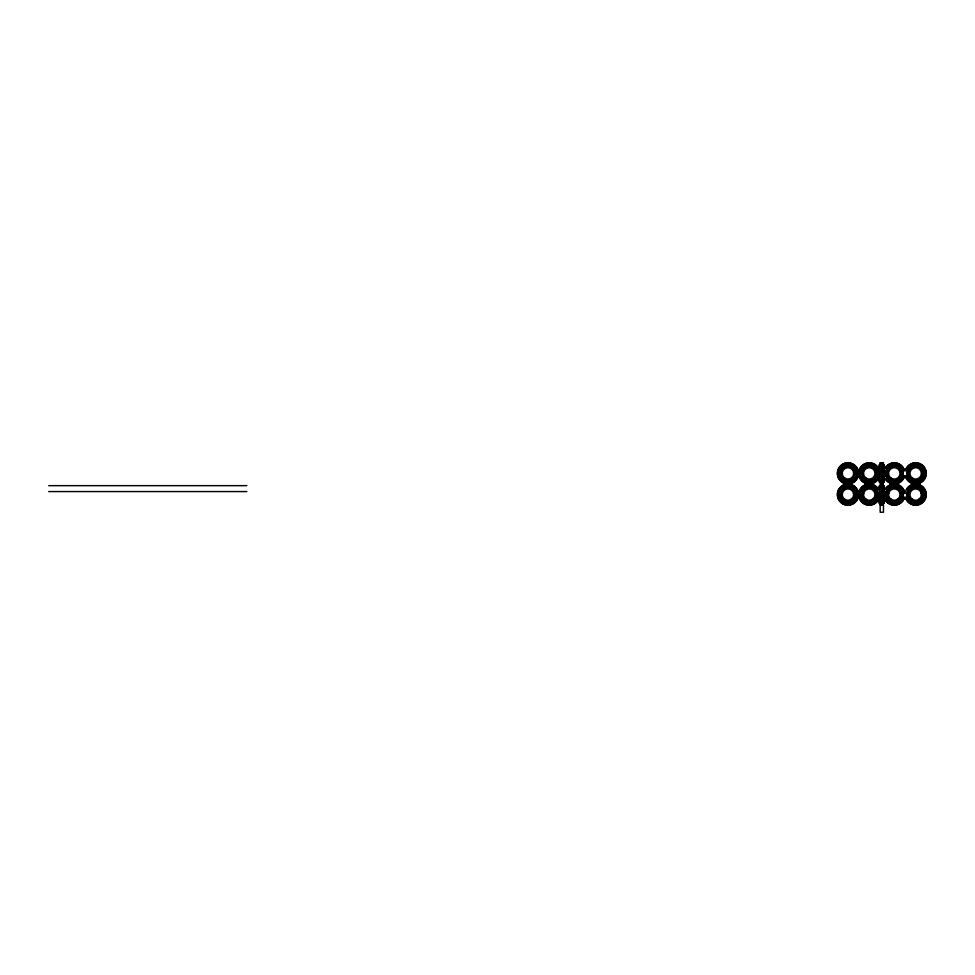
<?xml version="1.0" encoding="UTF-8"?>
<svg xmlns="http://www.w3.org/2000/svg" width="975" height="975" viewBox="0 0 975 975"><rect width="100%" height="100%" fill="white"/><g stroke="black" fill="none" stroke-linecap="round" stroke-linejoin="round"><path stroke-width="1.46" d="M880.169 462.772L883.46 462.772M48.75 485.66L246.821 485.66M48.75 491.571L246.821 491.571M837.501 493.423L842.461 493.423M853.442 493.423L858.402 493.423M858.804 493.423L863.777 493.423M874.758 493.423L888.834 493.423M899.815 493.423L904.776 493.423M905.178 493.423L910.15 493.423M921.131 493.423L926.092 493.423M838.524 499.334L844.947 499.334M850.956 499.334L857.378 499.334M859.84 499.334L866.263 499.334M872.272 499.334L878.694 499.334M878.938 499.334L884.654 499.334M884.898 499.334L891.321 499.334M897.329 499.334L903.752 499.334M906.214 499.334L912.637 499.334M918.645 499.334L925.068 499.334M884.337 464.868L884.337 481.882M884.337 486.098L884.337 503.112M884.276 464.466L884.276 482.296M884.276 485.684L884.276 503.514M883.46 504.733L883.46 512.228L880.169 512.228L880.169 504.733M883.24 462.772L883.24 505.208M882.997 462.772L882.997 505.208M882.716 505.208L882.716 462.772L882.558 505.208M881.961 462.772L882.058 505.208M881.619 462.772L881.619 505.208M881.132 462.772L881.132 505.208M880.973 462.772L880.973 505.208M880.498 462.772L880.498 505.208M880.34 462.772L880.437 505.208M879.413 464.466L879.413 482.296M879.413 485.684L879.316 503.514M879.255 464.868L879.255 469.121M879.255 477.628L879.255 481.882M879.255 486.098L879.255 490.352M879.255 498.859L879.255 503.112M905.385 491.851A10.615 10.615 0 0 1 921.728 485.916A10.615 10.615 0 0 1 921.728 503.295A10.615 10.615 0 0 1 905.385 497.347M906.567 489.365A10.481 10.481 0 0 1 923.045 487.195A10.481 10.481 0 0 1 920.875 503.673A10.481 10.481 0 0 1 905.519 497.311M912.307 488.828A6.667 6.667 0 0 1 920.351 499.322M918.974 500.382A6.667 6.667 0 0 1 910.918 489.889M904.568 497.347A10.615 10.615 0 0 1 885.129 499.907M885.129 489.292A10.615 10.615 0 0 1 904.568 491.851M904.447 497.311A10.481 10.481 0 0 1 885.251 499.846M885.251 489.365A10.481 10.481 0 0 1 904.447 491.888M890.992 488.828A6.667 6.667 0 0 1 899.035 499.322M897.658 500.382A6.667 6.667 0 0 1 889.614 489.889M904.568 476.129A10.615 10.615 0 0 1 885.129 478.688M885.129 468.073A10.615 10.615 0 0 1 904.568 470.633M904.447 476.092A10.481 10.481 0 0 1 885.251 478.615M885.251 468.134A10.481 10.481 0 0 1 904.447 470.669M890.992 467.61A6.667 6.667 0 0 1 899.035 478.091M897.658 479.152A6.667 6.667 0 0 1 889.614 468.658M905.385 470.633A10.615 10.615 0 0 1 921.728 464.685A10.615 10.615 0 0 1 921.728 482.077A10.615 10.615 0 0 1 905.385 476.129M905.519 470.669A10.481 10.481 0 0 1 921.655 464.795A10.481 10.481 0 0 1 921.655 481.967A10.481 10.481 0 0 1 905.519 476.092M912.307 467.61A6.667 6.667 0 0 1 920.351 478.091M918.974 479.152A6.667 6.667 0 0 1 910.918 468.658M849.676 488.158A6.667 6.667 0 0 1 847.945 501.272M846.227 501.04A6.667 6.667 0 0 1 847.945 487.939M879.511 497.347A10.615 10.615 0 0 1 863.96 503.795A10.615 10.615 0 0 1 861.766 487.098A10.615 10.615 0 0 1 878.451 489.292A10.481 10.481 0 0 0 861.851 487.195A10.481 10.481 0 0 0 864.021 503.673A10.481 10.481 0 0 0 879.389 497.311M870.992 488.158A6.667 6.667 0 0 1 869.261 501.272M867.543 501.04A6.667 6.667 0 0 1 869.261 487.939M879.511 476.129A10.615 10.615 0 0 1 863.18 482.077A10.615 10.615 0 0 1 863.18 464.685A10.615 10.615 0 0 1 879.511 470.633M878.341 478.615A10.481 10.481 0 0 1 861.851 480.785A10.481 10.481 0 0 1 864.021 464.307A10.481 10.481 0 0 1 879.389 470.669M870.992 466.94A6.667 6.667 0 0 1 869.261 480.041M867.543 479.822A6.667 6.667 0 0 1 869.261 466.708M849.676 466.94A6.667 6.667 0 0 1 847.945 480.041M846.227 479.822A6.667 6.667 0 0 1 847.945 466.708M912.783 499.541A5.704 5.704 0 0 0 921.351 494.605A5.704 5.704 0 0 0 912.783 489.657A5.704 5.704 0 0 0 912.783 499.541M911.186 502.32A8.909 8.909 0 0 0 924.556 494.605A8.909 8.909 0 0 0 911.186 486.878A8.909 8.909 0 0 0 911.186 502.32M912.149 500.638A6.971 6.971 0 0 0 922.606 494.605A6.971 6.971 0 0 0 912.149 488.56A6.971 6.971 0 0 0 912.149 500.638M911.381 501.967A8.507 8.507 0 0 0 924.142 494.605A8.507 8.507 0 0 0 911.381 487.232A8.507 8.507 0 0 0 911.381 501.967M911.588 501.613A8.092 8.092 0 0 0 923.739 494.605A8.092 8.092 0 0 0 911.588 487.585A8.092 8.092 0 0 0 911.588 501.613M891.467 499.541A5.704 5.704 0 0 0 900.035 494.605A5.704 5.704 0 0 0 891.467 489.657A5.704 5.704 0 0 0 891.467 499.541M889.87 502.32A8.909 8.909 0 0 0 903.24 494.605A8.909 8.909 0 0 0 889.87 486.878A8.909 8.909 0 0 0 889.87 502.32M890.833 500.638A6.971 6.971 0 0 0 901.29 494.605A6.971 6.971 0 0 0 890.833 488.56A6.971 6.971 0 0 0 890.833 500.638M890.078 501.967A8.507 8.507 0 0 0 902.826 494.605A8.507 8.507 0 0 0 890.078 487.232A8.507 8.507 0 0 0 890.078 501.967M890.273 501.613A8.092 8.092 0 0 0 902.423 494.605A8.092 8.092 0 0 0 890.273 487.585A8.092 8.092 0 0 0 890.273 501.613M891.467 478.323A5.704 5.704 0 0 0 900.035 473.375A5.704 5.704 0 0 0 891.467 468.439A5.704 5.704 0 0 0 891.467 478.323M889.87 481.102A8.909 8.909 0 0 0 903.24 473.375A8.909 8.909 0 0 0 889.87 465.66A8.909 8.909 0 0 0 889.87 481.102M890.833 479.42A6.971 6.971 0 0 0 901.29 473.375A6.971 6.971 0 0 0 890.833 467.342A6.971 6.971 0 0 0 890.833 479.42M890.078 480.748A8.507 8.507 0 0 0 902.826 473.375A8.507 8.507 0 0 0 890.078 466.013A8.507 8.507 0 0 0 890.078 480.748M890.273 480.395A8.092 8.092 0 0 0 902.423 473.375A8.092 8.092 0 0 0 890.273 466.367A8.092 8.092 0 0 0 890.273 480.395M912.783 478.323A5.704 5.704 0 0 0 921.351 473.375A5.704 5.704 0 0 0 912.783 468.439A5.704 5.704 0 0 0 912.783 478.323M911.186 481.102A8.909 8.909 0 0 0 924.556 473.375A8.909 8.909 0 0 0 911.186 465.66A8.909 8.909 0 0 0 911.186 481.102M912.149 479.42A6.971 6.971 0 0 0 922.606 473.375A6.971 6.971 0 0 0 912.149 467.342A6.971 6.971 0 0 0 912.149 479.42M911.381 480.748A8.507 8.507 0 0 0 924.142 473.375A8.507 8.507 0 0 0 911.381 466.013A8.507 8.507 0 0 0 911.381 480.748M911.588 480.395A8.092 8.092 0 0 0 923.739 473.375A8.092 8.092 0 0 0 911.588 466.367A8.092 8.092 0 0 0 911.588 480.395M845.093 499.541A5.704 5.704 0 0 0 853.661 494.605A5.704 5.704 0 0 0 845.093 489.657A5.704 5.704 0 0 0 845.093 499.541M842.644 503.795A10.615 10.615 0 0 0 858.561 494.605A10.615 10.615 0 0 0 842.644 485.416A10.615 10.615 0 0 0 842.644 503.795M844.46 500.638A6.971 6.971 0 0 0 854.917 494.605A6.971 6.971 0 0 0 844.46 488.56A6.971 6.971 0 0 0 844.46 500.638M843.899 501.613A8.092 8.092 0 0 0 856.05 494.605A8.092 8.092 0 0 0 843.899 487.585A8.092 8.092 0 0 0 843.899 501.613M843.704 501.967A8.507 8.507 0 0 0 856.452 494.605A8.507 8.507 0 0 0 843.704 487.232A8.507 8.507 0 0 0 843.704 501.967M843.497 502.32A8.909 8.909 0 0 0 856.867 494.605A8.909 8.909 0 0 0 843.497 486.878A8.909 8.909 0 0 0 843.497 502.32M842.717 503.673A10.481 10.481 0 0 0 858.427 494.605A10.481 10.481 0 0 0 842.717 485.526A10.481 10.481 0 0 0 842.717 503.673M866.409 499.541A5.704 5.704 0 0 0 874.977 494.605A5.704 5.704 0 0 0 866.409 489.657A5.704 5.704 0 0 0 866.409 499.541M865.776 500.638A6.971 6.971 0 0 0 876.233 494.605A6.971 6.971 0 0 0 865.776 488.56A6.971 6.971 0 0 0 865.776 500.638M865.215 501.613A8.092 8.092 0 0 0 877.366 494.605A8.092 8.092 0 0 0 865.215 487.585A8.092 8.092 0 0 0 865.215 501.613M865.008 501.967A8.507 8.507 0 0 0 877.768 494.605A8.507 8.507 0 0 0 865.008 487.232A8.507 8.507 0 0 0 865.008 501.967M864.813 502.32A8.909 8.909 0 0 0 878.182 494.605A8.909 8.909 0 0 0 864.813 486.878A8.909 8.909 0 0 0 864.813 502.32M866.409 478.323A5.704 5.704 0 0 0 874.977 473.375A5.704 5.704 0 0 0 866.409 468.439A5.704 5.704 0 0 0 866.409 478.323M865.776 479.42A6.971 6.971 0 0 0 876.233 473.375A6.971 6.971 0 0 0 865.776 467.342A6.971 6.971 0 0 0 865.776 479.42M865.215 480.395A8.092 8.092 0 0 0 877.366 473.375A8.092 8.092 0 0 0 865.215 466.367A8.092 8.092 0 0 0 865.215 480.395M865.008 480.748A8.507 8.507 0 0 0 877.768 473.375A8.507 8.507 0 0 0 865.008 466.013A8.507 8.507 0 0 0 865.008 480.748M864.813 481.102A8.909 8.909 0 0 0 878.182 473.375A8.909 8.909 0 0 0 864.813 465.66A8.909 8.909 0 0 0 864.813 481.102M845.093 478.323A5.704 5.704 0 0 0 853.661 473.375A5.704 5.704 0 0 0 845.093 468.439A5.704 5.704 0 0 0 845.093 478.323M842.644 482.564A10.615 10.615 0 0 0 858.561 473.375A10.615 10.615 0 0 0 842.644 464.185A10.615 10.615 0 0 0 842.644 482.564M844.46 479.42A6.971 6.971 0 0 0 854.917 473.375A6.971 6.971 0 0 0 844.46 467.342A6.971 6.971 0 0 0 844.46 479.42M843.899 480.395A8.092 8.092 0 0 0 856.05 473.375A8.092 8.092 0 0 0 843.899 466.367A8.092 8.092 0 0 0 843.899 480.395M843.704 480.748A8.507 8.507 0 0 0 856.452 473.375A8.507 8.507 0 0 0 843.704 466.013A8.507 8.507 0 0 0 843.704 480.748M843.497 481.102A8.909 8.909 0 0 0 856.867 473.375A8.909 8.909 0 0 0 843.497 465.66A8.909 8.909 0 0 0 843.497 481.102M842.717 482.454A10.481 10.481 0 0 0 858.427 473.375A10.481 10.481 0 0 0 842.717 464.307A10.481 10.481 0 0 0 842.717 482.454"/></g></svg>
